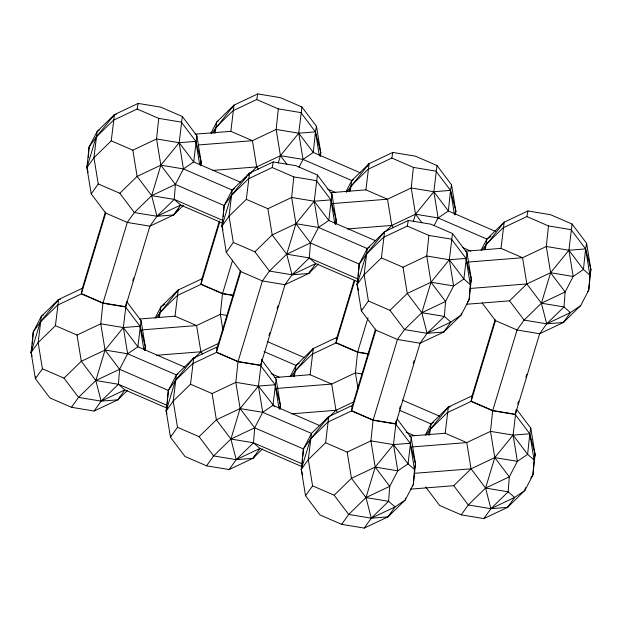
<?xml version="1.0" encoding="UTF-8"?>
<svg xmlns="http://www.w3.org/2000/svg" width="622" height="622" viewBox="0 0 622 622"><rect width="100%" height="100%" fill="white"/><g stroke="black" fill="none" stroke-linecap="round" stroke-linejoin="round"><path stroke-width="0.93" d="M32.328 344.059L33.261 331.899L41.316 316.38L58.616 299.509L82.353 288.274M88.285 157.319L89.07 147.033L97.133 131.522L114.425 114.642L138.162 103.415L160.756 107.147L182.339 116.501L196.871 135.751L201.155 161.977L200.766 165.716M60.466 299.361L58.616 299.509L40.306 321.994L33.261 331.899L31.1 352.472L35.384 378.697L49.916 397.948L71.499 407.301L94.093 411.041L101.137 401.136L118.429 384.256L119.572 369.297L127.634 353.778L137.882 346.804L141.062 320.618L126.523 301.367M116.283 114.495L114.425 114.642L96.115 137.128L89.07 147.033L86.917 167.613L91.193 193.839L105.732 213.089L81.42 293.607L103.003 302.961L125.597 306.693L149.902 226.175L156.946 216.269L174.246 199.398L175.388 184.431L183.443 168.912L193.699 161.938L196.871 135.751M167.341 403.515L167.621 399.775M167.769 397.901L168.337 390.422L176.399 374.91L193.691 358.031L217.428 346.804L216.347 348.328M223.298 216.783L223.578 213.043M223.726 211.169L224.153 205.555L232.208 190.044L249.508 173.165L273.245 161.938L295.839 165.677L317.414 175.023L331.954 194.274L336.238 220.499L335.841 224.239M195.549 357.883L193.691 358.031L175.381 380.516L168.337 390.422L166.183 411.002L170.459 437.227L184.998 456.478L206.574 465.824L229.168 469.563L236.212 459.658L253.512 442.786L254.655 427.819L262.709 412.3L272.965 405.326L276.137 379.14L261.605 359.889M251.366 173.017L249.508 173.165L231.197 195.658L224.153 205.555L221.992 226.136L226.276 252.361L240.815 271.612L216.503 352.13L238.078 361.483L260.672 365.215L284.985 284.697L292.029 274.8L309.321 257.92L310.464 242.953L318.526 227.442L328.781 220.468L331.954 194.274M302.346 462.978L302.634 459.23M302.844 456.431L303.419 448.944L311.474 433.433L328.774 416.553L352.511 405.326L351.43 406.85M358.303 276.238L358.591 272.498M358.731 270.632L359.228 264.078L367.291 248.567L384.59 231.687L408.327 220.46L430.922 224.2L452.497 233.545L467.029 252.796L471.313 279.029L469.159 299.602L461.096 315.121L443.805 331.993L420.06 343.22L397.466 339.488L375.89 330.134L361.359 310.883L357.075 284.658L359.228 264.078L366.272 254.18L384.59 231.687L381.41 257.881L364.119 274.761L357.075 284.658L358.521 290.28M32.064 356.219L31.1 352.472L38.144 342.574L55.436 325.695L58.616 299.509L57.527 301.025M88.114 172.294L86.917 167.613L93.953 157.708L111.252 140.829L114.425 114.642L112.8 116.928M32.119 346.858L31.1 352.472L40.306 321.994L57.597 305.114L81.334 293.887L102.918 303.241L100.756 323.813L105.04 350.046L95.835 380.524L78.543 397.396L71.499 407.301M87.422 164.807L86.917 167.613L96.115 137.128L113.414 120.256L137.151 109.029L158.727 118.374L156.573 138.955L160.849 165.18L151.651 195.658L134.352 212.537L127.308 222.435L103.003 302.961M144.949 350.583L145.338 346.843L141.062 320.618M159.395 317.173L160.904 306.879L178.195 290.007L201.94 278.78M226.929 315.408L220.343 314.32L196.606 325.547L175.023 316.194L178.195 290.007L156.091 317.826M215.111 133.24L216.713 122.021L234.012 105.141L257.749 93.914L280.343 97.654L301.927 107L316.458 126.25L320.742 152.476L320.346 156.215M166.906 413.809L166.183 411.002L173.219 401.097L190.519 384.217L193.691 358.031L192.61 359.555M316.458 126.25L315.44 131.864L298.747 133.186L276.152 129.454L252.415 140.681L230.84 131.328L234.012 105.141L211.363 133.722M158.493 317.111L159.885 312.493L177.184 295.621L200.922 284.386L222.497 293.74L220.343 314.32L222.94 330.243M222.956 229.883L221.992 226.136L229.036 216.231L246.335 199.359L249.508 173.165L247.883 175.451M167.023 406.322L166.183 411.002L175.381 380.516L192.68 363.645L216.417 352.417L237.993 361.763L235.839 382.343L240.115 408.568L230.917 439.046L213.618 455.926L206.574 465.824M214.03 133.17L215.702 127.634L232.993 110.755L256.738 99.528L278.314 108.873L276.152 129.454L280.436 155.679L278.205 163.065M111.252 140.829L132.828 150.182L137.112 176.407L151.651 195.658L174.246 199.398L223.01 220.522L221.992 226.136L231.197 195.658L248.489 178.778L272.226 167.551L293.809 176.897L291.648 197.477L295.932 223.702L286.726 254.18L269.435 271.06L262.391 280.957L238.078 361.483M280.032 409.105L280.421 405.365L276.137 379.14M294.377 376.629L295.979 365.409L313.278 348.53L337.015 337.303L335.934 338.827M362.012 373.931L355.419 372.842L331.682 384.069L310.106 374.716L313.278 348.53L291.174 376.349M302.704 475.146L301.258 469.524L308.302 459.619L325.601 442.747L328.774 416.553L310.464 439.046L303.419 448.944L301.258 469.524L305.542 495.75L320.073 515L341.657 524.346L364.251 528.086L387.988 516.859L405.287 499.979L413.342 484.468L415.504 463.888L411.22 437.663L397.264 419.181M350.287 190.83L351.795 180.543L369.095 163.664L392.832 152.437L415.426 156.176L437.002 165.522L451.541 184.773L455.817 210.998L455.428 214.745M451.541 184.773L450.522 190.386L433.829 191.716L411.235 187.976L387.498 199.203L365.915 189.858L369.095 163.664L346.446 192.252M293.296 376.559L294.968 371.023L312.26 354.143L336.004 342.916L357.58 352.262L355.419 372.842L358.023 388.766M301.934 465.785L301.258 469.524L310.464 439.046L327.755 422.167L351.492 410.94L373.076 420.285L370.914 440.866L375.198 467.091L365.993 497.569L348.701 514.448L341.657 524.346M349.105 191.7L350.777 186.157L368.076 169.277L391.813 158.05L413.397 167.404L411.235 187.976L415.519 214.201L413.288 221.595M357.922 279.986L357.075 284.658L366.272 254.18L383.572 237.301L407.309 226.074L428.885 235.427L426.731 256L431.015 282.225L421.809 312.703L404.51 329.582L397.466 339.488L373.161 420.006L351.578 410.66L375.89 330.134M429.46 435.159L431.062 423.932L448.361 407.052L472.098 395.825M516.851 409.68L530.807 428.161L529.788 433.775L513.096 435.105L490.501 431.365L466.764 442.592L445.181 433.246L448.361 407.052L450.211 406.905M485.37 249.36L486.878 239.066L504.17 222.194L527.907 210.959L550.501 214.699L572.084 224.052L586.616 243.303L590.9 269.528L588.739 290.101L580.684 305.62L563.384 322.491L539.647 333.726L517.053 329.987L495.477 320.633L482.104 302.93M586.616 243.303L585.605 248.909L568.905 250.238L546.31 246.499L522.573 257.726L500.998 248.38L504.17 222.194L482.066 250.013M426.257 434.879L430.043 429.545L447.342 412.666L471.079 401.439L492.663 410.784L490.501 431.365L494.785 457.59L485.58 488.068L468.28 504.947L461.244 514.853L439.661 505.499L425.705 487.018M484.468 249.298L485.86 244.679L503.159 227.8L526.896 216.573L548.472 225.926L546.31 246.499L550.594 272.731L541.397 303.209L524.097 320.081L517.053 329.987L492.741 410.504L471.165 401.159L495.477 320.633M530.807 428.161L535.083 454.387L532.93 474.967L524.867 490.478L507.575 507.358L483.838 518.585L461.244 514.853M35.718 376.831L35.384 378.697L42.428 368.799L38.144 342.574L41.316 316.38L43.68 314.771M81.334 293.887L82.438 287.994L105.351 212.102M137.151 109.029L138.162 103.415M126.274 302.953L123.35 327.553L127.634 353.778L176.399 374.91L177.978 373.838M182.339 116.501L179.167 142.687L183.443 168.912L232.208 190.044L234.58 188.435M144.662 350.583L145.338 346.843L140.043 326.223L125.512 306.973L102.918 303.241M200.649 164.783L201.155 161.977L195.86 141.365L181.321 122.114L158.727 118.374M176.399 374.91L173.219 401.097L177.503 427.322L170.459 437.227L170.801 435.353M200.922 284.386L202.018 278.5L219.348 221.113M232.208 190.044L229.036 216.231L233.32 242.456L226.276 252.361M256.738 99.528L257.749 93.914M216.417 352.417L217.513 346.524L240.426 270.624M272.226 167.551L273.245 161.938M301.927 107L298.747 133.186L303.031 159.419L299.003 167.17M261.691 359.609L258.425 386.075L262.709 412.3L311.474 433.433L308.302 459.619L312.586 485.844L305.542 495.75M320.066 156.215L320.742 152.476L315.44 131.864L300.908 112.613L278.314 108.873M317.414 175.023L314.242 201.209L318.526 227.442L367.291 248.567L369.655 246.957M279.745 409.105L280.421 405.365L275.126 384.754L260.587 365.503L237.993 361.763M335.561 224.239L336.238 220.499L330.935 199.887L316.404 180.637L293.809 176.897M336.004 342.916L337.101 337.023L354.143 280.561M367.291 248.567L364.119 274.761L368.395 300.986L361.359 310.883L361.693 309.017M391.813 158.05L392.832 152.437M351.492 410.94L352.596 405.046L375.509 329.155M407.309 226.074L408.327 220.46M437.002 165.522L433.829 191.716L438.113 217.941L434.078 225.7M396.175 421.218L393.508 444.598L397.792 470.831L389.73 486.342L388.587 501.309L371.295 518.188L364.251 528.086M373.161 420.006L395.755 423.745L396.261 420.938M411.22 437.663L408.048 463.849L397.792 470.831L375.198 467.091L351.461 478.318L334.162 495.198L312.586 485.844M455.141 214.745L455.817 210.998L450.522 190.386L435.991 171.136L413.397 167.404M452.497 233.545L449.325 259.739L453.601 285.964L445.546 301.476L444.403 316.442L427.104 333.322L420.06 343.22L395.755 423.745M405.622 498.113L405.287 499.979L395.032 506.953L371.295 518.188L348.701 514.448L334.162 495.198M467.029 252.796L463.856 278.99L453.601 285.964L431.015 282.225L407.27 293.452L389.978 310.331L368.395 300.986M461.438 313.247L461.096 315.121L450.841 322.095L427.104 333.322L404.51 329.582L389.978 310.331M428.885 235.427L451.479 239.159L466.018 258.41L471.313 279.029L470.302 284.635L469.159 299.602L467.534 301.888M471.079 401.439L472.184 395.545L495.096 319.654M526.896 216.573L527.907 210.959M516.097 409.851L513.096 435.105L517.38 461.33L509.317 476.841L508.174 491.808L490.875 508.687L483.838 518.585M492.741 410.504L515.335 414.244L515.677 412.37M572.084 224.052L568.905 250.238L573.189 276.463L565.134 291.982L563.991 306.941L546.691 323.821L539.647 333.726L515.335 414.244M525.38 487.679L524.867 490.478L514.619 497.46L490.875 508.687L468.28 504.947L453.749 485.696L410.419 489.141M492.663 410.784L515.249 414.524L529.788 433.775L535.083 454.387L534.073 460L532.93 474.967L530.76 478.015M132.758 280.724L133.598 277.941M144.506 349.611L145.066 347.768M200.595 163.827L201.155 161.977M219.729 222.101L201.007 284.106L222.583 293.46L233.88 295.326M222.583 293.46L232.644 260.136M319.902 155.251L320.742 152.476M268.953 335.546L269.792 332.77M277.054 308.699L277.894 305.923M279.581 408.133L280.421 405.365M335.678 222.349L336.238 220.499M354.804 280.623L336.082 342.636L357.666 351.982L368.963 353.848M357.666 351.982L368.006 317.741M454.985 213.774L455.817 210.998M399.565 408.879L400.405 406.096M413.257 363.528L414.096 360.744M470.481 281.797L471.313 279.029M428.371 435.089L430.043 429.545L448.361 407.052L446.736 409.338M517.753 404.005L518.592 401.229M525.854 377.165L526.694 374.39M534.531 456.237L535.083 454.387M210.897 133.225L216.713 122.021L218.291 120.948M155.08 318.091L160.904 306.879L164.846 304.197M345.98 191.747L351.795 180.543L353.374 179.47M290.163 376.613L295.979 365.409L299.135 363.264M481.055 250.269L486.878 239.066L490.82 236.383M425.238 435.136L431.062 423.932L433.425 422.322M91.193 193.839L98.237 183.933L93.953 157.708L97.133 131.522L99.497 129.912M231.843 108.189L234.012 105.141M105.732 213.089L127.308 222.435L149.902 226.175L173.639 214.948L180.683 205.042L222.357 223.096M176.57 292.293L178.195 290.007M94.093 411.041L117.83 399.806L124.874 389.908L167.427 408.343M366.926 166.712L369.095 163.664M240.815 271.612L262.391 280.957L284.985 284.697L308.722 273.47L315.766 263.565L358.326 282.007M383.502 233.211L384.59 231.687M311.653 350.816L313.278 348.53M229.168 469.563L252.905 458.336L259.949 448.431L301.623 466.484M327.149 418.839L328.774 416.553M502.545 224.472L504.17 222.194M402.994 267.227L426.731 256L449.325 259.739L463.856 278.99L470.302 284.635L466.018 258.41L449.325 259.739L431.015 282.225L445.546 301.476L421.809 312.703L427.104 333.322L443.805 331.993L450.841 322.095L444.403 316.442L421.809 312.703L407.27 293.452L402.994 267.227L381.41 257.881M412.262 485.992L413.342 484.468L414.485 469.501L415.504 463.888L410.201 443.276L393.508 444.598L375.198 467.091L389.73 486.342L365.993 497.569L371.295 518.188L387.988 516.859L395.032 506.953L388.587 501.309L365.993 497.569L351.461 478.318L347.177 452.093L325.601 442.747M466.236 304.275L509.566 300.83L524.097 320.081L546.691 323.821L563.384 322.491L570.428 312.594L580.684 305.62M587.658 291.625L588.739 290.101L589.881 275.142L590.9 269.528L585.605 248.909L571.066 229.658L548.472 225.926M453.749 485.696L471.048 468.817L494.785 457.59L517.38 461.33L527.627 454.355L529.788 433.775L534.073 460L527.627 454.355L513.096 435.105L494.785 457.59L509.317 476.841L485.58 488.068L490.875 508.687L507.575 507.358L514.619 497.46L508.174 491.808L485.58 488.068L471.048 468.817L466.764 442.592L412.845 446.876M98.237 183.933L119.821 193.286L134.352 212.537L156.946 216.269L173.639 214.948L178.522 208.945M42.428 368.799L64.004 378.145L78.543 397.396L101.137 401.136L117.83 399.806L120.271 396.813M233.32 242.456L254.896 251.809L269.435 271.06L292.029 274.8L308.722 273.47L310.549 271.223M177.503 427.322L199.087 436.675L213.618 455.926L236.212 459.658L252.905 458.336L255.347 455.335M443.805 331.993L446.246 328.999M387.988 516.859L391.036 513.111M563.384 322.491L564.605 320.999M507.575 507.358L509.402 505.111M119.821 193.286L137.112 176.407L160.849 165.18L179.167 142.687L195.86 141.365L199.678 164.776M173.639 214.948L183.327 205.493M243.552 179.735L246.32 177.037M250.472 172.986L256.699 166.906L280.436 155.679L298.747 133.186L313.286 152.437L360.278 172.799M64.004 378.145L81.303 361.273L105.04 350.046L123.35 327.553L140.043 326.223L143.869 349.642M254.896 251.809L272.195 234.929L295.932 223.702L314.242 201.209L330.935 199.887L334.76 223.306M117.83 399.806L127.518 390.359M193.971 358.521L200.883 351.772L218.687 343.352M308.722 273.47L318.41 264.016M385.554 231.508L391.782 225.428L415.519 214.201L433.829 191.716L448.361 210.967L495.353 231.322M199.087 436.675L216.378 419.796L240.115 408.568L258.425 386.075L275.126 384.754L278.944 408.164M252.905 458.336L262.593 448.882M324.894 421.094L335.966 410.295L354.618 401.47M509.566 300.83L526.857 283.959L550.594 272.731L568.905 250.238L583.444 269.489L589.881 275.142L585.605 248.909L583.444 269.489L573.189 276.463L550.594 272.731L565.134 291.982L541.397 303.209L526.857 283.959L522.573 257.726L467.69 262.087M286.835 164.146L280.436 155.679L303.031 159.419L313.286 152.437L315.44 131.864L319.265 155.282M421.91 222.676L415.519 214.201L438.113 217.941L448.361 210.967L450.522 190.386L454.495 214.738M132.828 150.182L156.573 138.955L179.167 142.687L193.699 161.938L240.691 182.3M224.153 205.555L175.388 184.431L151.651 195.658L156.946 216.269L180.683 205.042L174.246 199.398M246.335 199.359L267.911 208.704L291.648 197.477L314.242 201.209L328.781 220.468L375.774 240.823M55.436 325.695L77.019 335.04L100.756 323.813L123.35 327.553L137.882 346.804L184.874 367.167M359.228 264.078L310.464 242.953L286.726 254.18L272.195 234.929L267.911 208.704M168.337 390.422L119.572 369.297L95.835 380.524L81.303 361.273L77.019 335.04M190.519 384.217L212.094 393.57L235.839 382.343L258.425 386.075L274.395 406.586M303.419 448.944L254.655 427.819L230.917 439.046L216.378 419.796L212.094 393.57M347.177 452.093L370.914 440.866L393.508 444.598L408.048 463.849L414.485 469.501L410.201 443.276L395.67 424.025L373.076 420.285M195.215 134.158L230.84 131.328M198.496 144.965L252.415 140.681L256.699 166.906L258.441 169.215M212.405 170.428L256.699 166.906M330.29 192.688L365.915 189.858M332.615 203.565L387.498 199.203L391.782 225.428L393.524 227.745M347.488 228.95L391.782 225.428M465.373 251.21L500.998 248.38M470.045 288.468L526.857 283.959M139.398 319.024L175.023 316.194M141.723 329.901L196.606 325.547L200.883 351.772L202.632 354.081M156.596 355.286L200.883 351.772M274.481 377.546L310.106 374.716M276.798 388.431L331.682 384.069L335.966 410.295L337.707 412.604M291.671 413.817L335.966 410.295M409.556 436.076L445.181 433.246M414.236 473.334L471.048 468.817M183.443 168.912L160.849 165.18L175.388 184.431M318.526 227.442L295.932 223.702L310.464 242.953M309.321 257.92L286.726 254.18L292.029 274.8L315.766 263.565L309.321 257.92L358.085 279.045M222.497 293.74L233.794 295.606M357.58 352.262L368.877 354.136M127.634 353.778L105.04 350.046L119.572 369.297M118.429 384.256L95.835 380.524L101.137 401.136L124.874 389.908L118.429 384.256L167.194 405.388M262.709 412.3L240.115 408.568L254.655 427.819M253.512 442.786L230.917 439.046L236.212 459.658L259.949 448.431L253.512 442.786L302.276 463.911M303.031 159.419L351.795 180.543M438.113 217.941L486.878 239.066M327.778 189.142L335.756 192.602M462.861 247.665L470.838 251.125M267.227 341.532L304.461 357.666M402.302 400.055L439.544 416.188M264.062 351.578L295.979 365.409M400.032 410.489L431.062 423.932M271.075 373.62L279.06 377.08M406.158 432.15L414.135 435.602M272.965 405.326L319.957 425.689M570.428 312.594L546.691 323.821L541.397 303.209L563.991 306.941L570.428 312.594"/></g></svg>
